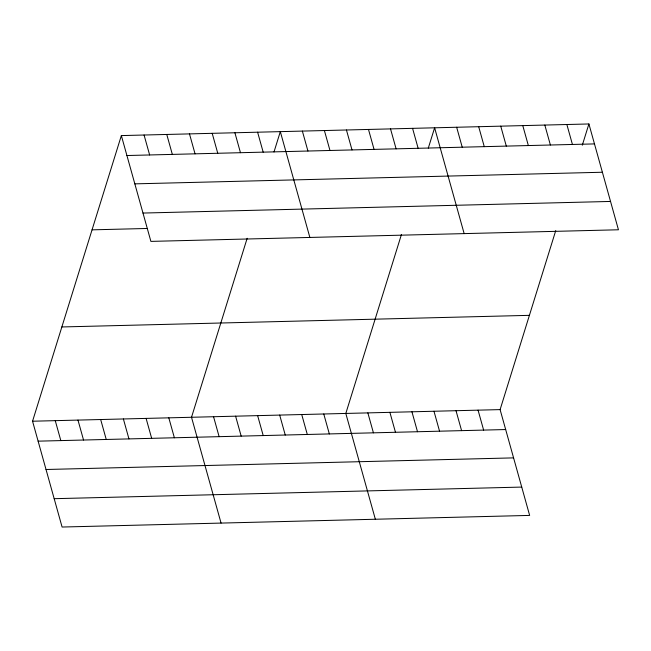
<?xml version="1.0" encoding="UTF-8"?>
<svg xmlns="http://www.w3.org/2000/svg" width="651" height="651" viewBox="0 0 651 651"><rect width="100%" height="100%" fill="white"/><g stroke="black" fill="none" stroke-linecap="round" stroke-linejoin="round"><path stroke-width="0.98" d="M555.751 230.609L500.106 409.609L529.645 515.413L62.089 527.033L32.55 421.221L121.355 135.587L588.911 123.967L618.45 229.779L150.894 241.391L121.355 135.587M247.168 238.274L191.516 417.275L221.063 523.078M273.998 151.968L280.321 131.632L309.868 237.444M401.464 234.441L345.811 413.442L375.35 519.246M428.293 148.135L434.616 127.799L464.155 233.611M582.303 145.222L588.911 123.967M126.921 155.524L594.477 143.912M134.83 183.859L602.387 172.246M142.984 213.056L610.54 201.444M92.051 229.844L147.338 228.468M61.853 326.957L529.409 315.344M32.55 421.221L500.106 409.609M38.116 441.158L505.672 429.546M46.026 469.493L513.582 457.881M54.179 498.69L521.736 487.078M566.866 124.52L572.432 144.457M544.822 125.065L550.388 145.002M522.786 125.61L528.352 145.547M500.741 126.164L506.307 146.101M478.697 126.709L484.263 146.646M456.66 127.254L462.226 147.191M412.571 128.353L418.137 148.29M478.062 410.154L483.628 430.091M390.527 128.898L396.101 148.835M456.017 410.7L461.592 430.637M368.49 129.443L374.056 149.38M433.981 411.253L439.547 431.19M346.446 129.997L352.012 149.933M411.937 411.798L417.503 431.735M324.401 130.542L329.976 150.479M389.892 412.343L395.466 432.28M302.365 131.087L307.931 151.024M367.856 412.889L373.422 432.834M257.609 132.202L263.175 152.139M323.767 413.987L329.333 433.924M234.905 132.763L240.471 152.7M301.73 414.532L307.296 434.469M212.193 133.325L217.76 153.27M279.686 415.078L285.252 435.023M189.482 133.894L195.048 153.831M257.641 415.631L263.207 435.568M166.77 134.456L172.336 154.393M235.605 416.176L241.171 436.113M144.066 135.017L149.632 154.954M213.561 416.721L219.127 436.666M168.812 417.836L174.378 437.773M146.101 418.398L151.667 438.335M123.389 418.967L128.955 438.904M100.677 419.529L106.243 439.466M77.974 420.09L83.54 440.027M55.262 420.66L60.828 440.597"/></g></svg>
